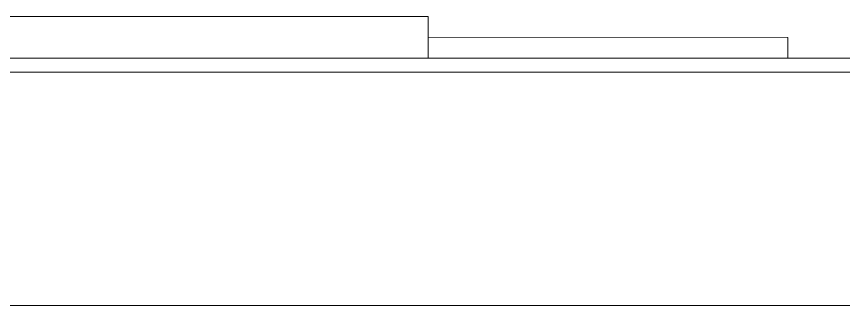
# Model space of a CAD drawing. Header units: metres. Extents: x -48 to 2360, y -1392 to 453.
# Drawn here: x 1326.37 to 1333.02, y 354.5 to 356.82 of the extents above; entities that cross this region are included whole.
import ezdxf

# ---------------------------------------------------------------- set-up
doc = ezdxf.new("R2010")
doc.units = ezdxf.units.M
doc.layers.add('corte1', color=211, linetype='Continuous', lineweight=20)
doc.layers.add('corte2', color=213, linetype='Continuous', lineweight=9)

msp = doc.modelspace()

# ---------------------------------------------------------------- linework, layer by layer
at = {"layer": 'corte1', "ltscale": 7, "transparency": 33554687}
for points in [[(1329.679, 356.4885), (1329.679, 356.8215), (1325.8599, 356.8215)], [(1332.568, 356.4885), (1332.568, 356.6545), (1329.679, 356.655)], [(1344.3611, 354.5013), (1293.0905, 354.5013), (1293.0905, 356.4905)], [(1325.8599, 356.4885), (1334.5458, 356.4885)]]:
    msp.add_lwpolyline(points, dxfattribs=at)
at = {"layer": 'corte2', "ltscale": 7, "transparency": 33554687}
msp.add_lwpolyline([(1343.0544, 356.3747), (1313.2964, 356.3747)], dxfattribs=at)

doc.saveas('drawing.dxf')
